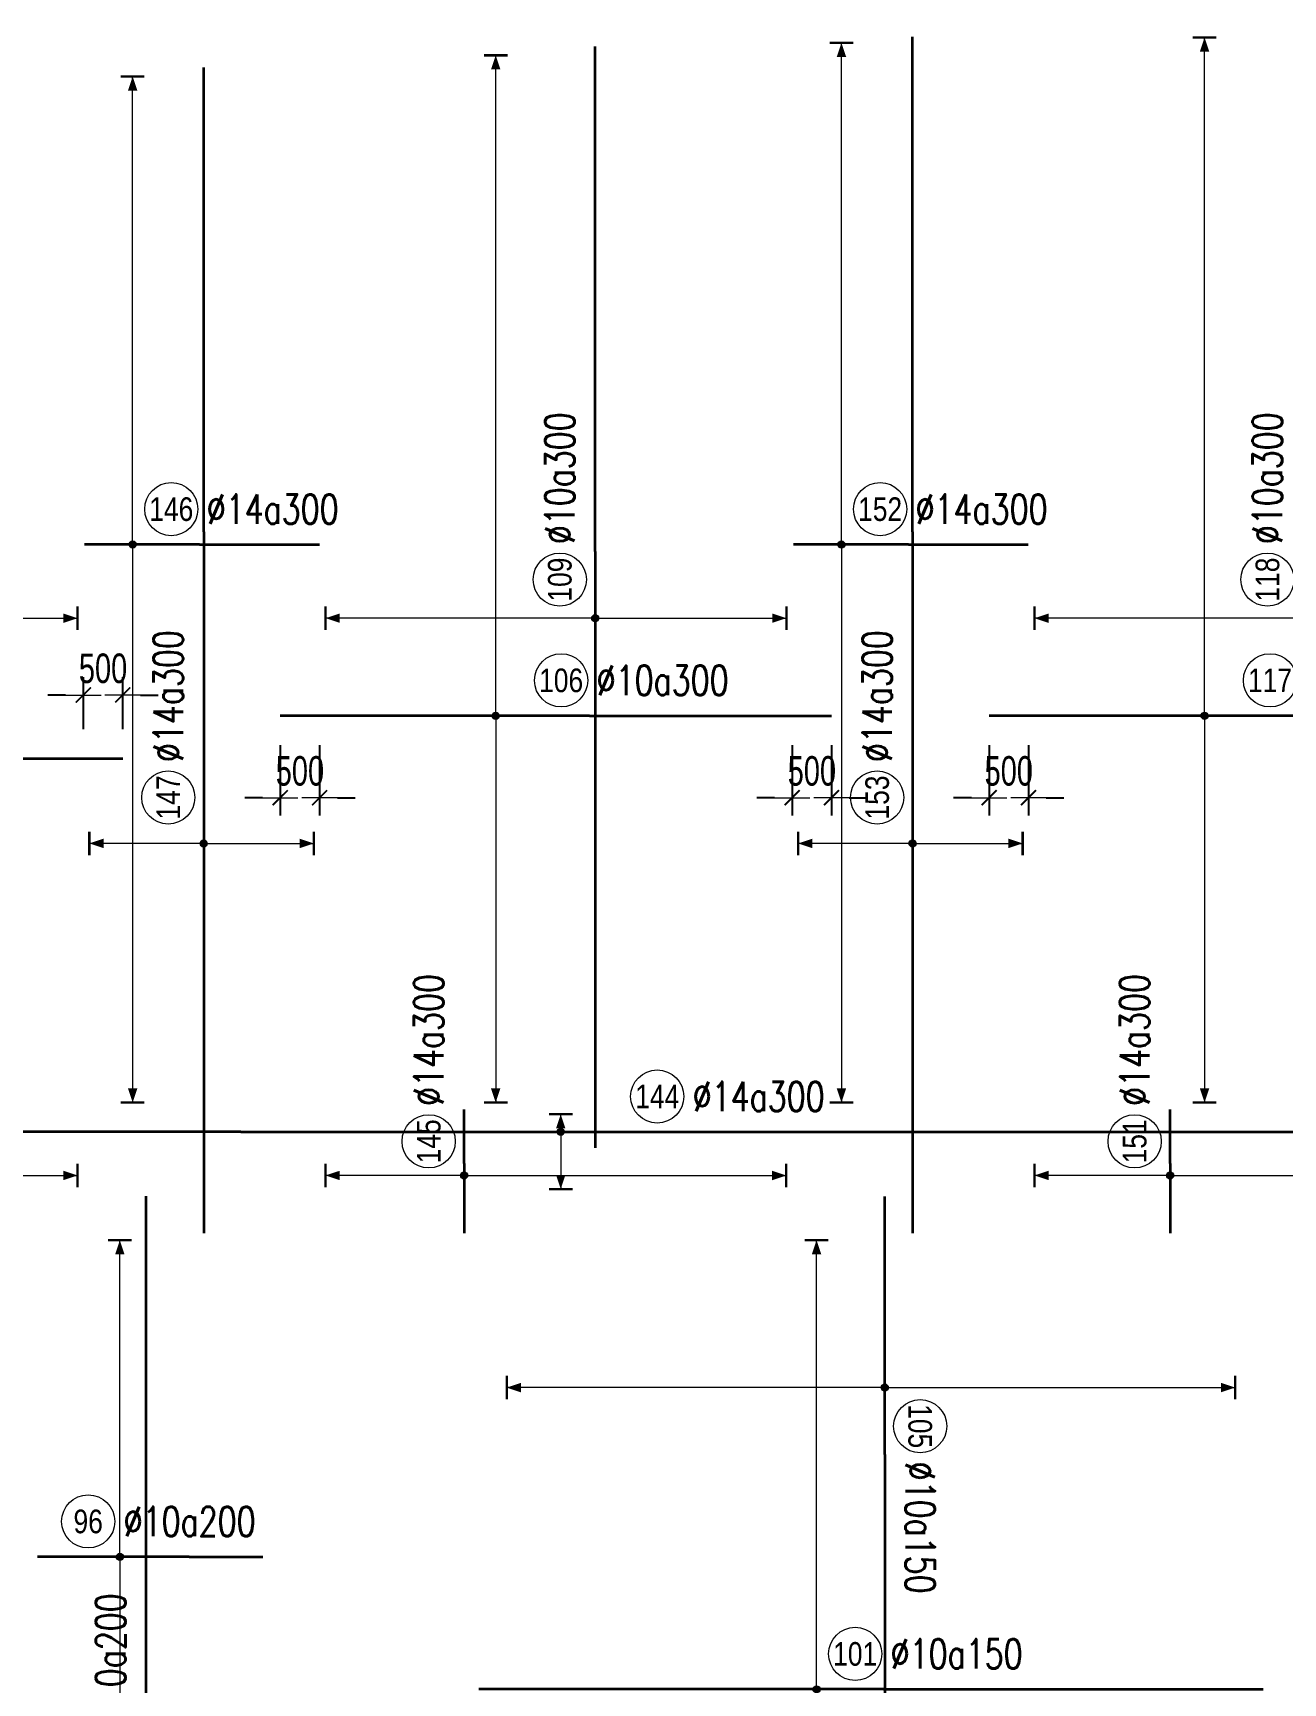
# Model space of a CAD drawing. Header units: millimetres. Extents: x -179076 to 505271, y -35502 to 114955.
# Drawn here: x 43561 to 59431, y 58000 to 78959 of the extents above; entities that cross this region are included whole.
import ezdxf
from ezdxf.enums import TextEntityAlignment as Align

# ---------------------------------------------------------------- set-up
doc = ezdxf.new("R2010")
doc.units = ezdxf.units.MM
doc.layers.get('0').update_dxf_attribs({"lineweight": 20})
doc.layers.get('Defpoints').update_dxf_attribs({"color": 151, "lineweight": 9})
for name, color, linetype, lineweight in [('NDC_S_DIM', 1, 'Continuous', 15), ('NDC_S_REBAR', 4, 'Continuous', 35), ('NDC_S_VN TEXT', 7, 'Continuous', 20)]:
    doc.layers.add(name, color=color, linetype=linetype, lineweight=lineweight)
doc.styles.add('ARIAL', font='arial.ttf', dxfattribs={"width": 0.8})
doc.styles.add('NDC_DIM', font='', dxfattribs={"width": 0.75})
doc.styles.add('NDC_EN TXT', font='romans.shx', dxfattribs={"width": 0.8})
doc.styles.get('NDC_DIM').set_extended_font_data('Dotum')
doc.dimstyles.new('NDC_dim_150', dxfattribs={"dimscale": 150, "dimtxt": 2.5, "dimasz": 1.5, "dimexe": 1.5, "dimexo": 2.5, "dimgap": 1, "dimtad": 1, "dimdec": 0, "dimzin": 0, "dimdsep": 46, "dimtxsty": 'NDC_DIM', "dimblk": 'DIMMARK', "dimcen": 0.09, "dimdle": 1.2, "dimclrd": 1, "dimclre": 1, "dimclrt": 3, "dimadec": 0, "dimazin": 0, "dimtfac": 1, "dimtdec": 0, "dimtix": 1, "dimtofl": 0, "dimtmove": 0, "dimatfit": 3, "dimfxl": 8, "dimfxlon": 1, "dimtolj": 1, "dimtzin": 0, "dimarcsym": 0})

# ---------------------------------------------------------------- blocks, each defined once
blk = doc.blocks.new('DIMMARK')
at = {"layer": 'NDC_S_DIM', "color": 1}
blk.add_line((-1.5, 0), (1, 0), dxfattribs=at)
at = {"layer": 'NDC_S_DIM', "color": 2, "const_width": 0.1}
blk.add_lwpolyline([(-0.424, -0.424), (0.424, 0.424)], dxfattribs=at)
blk = doc.blocks.new('*D231')
at = {"layer": 'Defpoints', "color": 0, "transparency": 16777216}
for p in [(44700, 70550), (44200, 69742), (44700, 69742)]:
    blk.add_point(p, dxfattribs=at)
at = {"layer": 'NDC_S_DIM', "color": 1, "lineweight": -2, "transparency": 16777216}
for p, q in [((44200, 70117), (44200, 70775)), ((44700, 70117), (44700, 70775)), ((43975, 70550), (43750, 70550)), ((44925, 70550), (45150, 70550))]:
    blk.add_line(p, q, dxfattribs=at)
at = {"layer": 'NDC_S_DIM', "color": 1, "lineweight": -2, "transparency": 16777216, "xscale": 225, "yscale": 225, "zscale": 225}
blk.add_blockref('DIMMARK', (44200, 70550), dxfattribs=at)
at = {"layer": 'NDC_S_DIM', "color": 1, "lineweight": -2, "transparency": 16777216, "xscale": 225, "yscale": 225, "zscale": 225, "rotation": 180}
blk.add_blockref('DIMMARK', (44700, 70550), dxfattribs=at)
at = {"layer": 'NDC_S_DIM', "color": 3, "transparency": 16777216, "insert": (44450, 70887), "char_height": 375, "attachment_point": 5, "style": 'NDC_DIM'}
blk.add_mtext('\\A1;500', dxfattribs=at)
blk = doc.blocks.new('*D232')
at = {"layer": 'Defpoints', "color": 0, "transparency": 16777216}
for p in [(46700, 70286), (47200, 70286), (47200, 69246)]:
    blk.add_point(p, dxfattribs=at)
at = {"layer": 'NDC_S_DIM', "color": 1, "lineweight": -2, "transparency": 16777216}
for p, q in [((46700, 69911), (46700, 69021)), ((47200, 69911), (47200, 69021)), ((46475, 69246), (46250, 69246)), ((47425, 69246), (47650, 69246))]:
    blk.add_line(p, q, dxfattribs=at)
at = {"layer": 'NDC_S_DIM', "color": 1, "lineweight": -2, "transparency": 16777216, "xscale": 225, "yscale": 225, "zscale": 225}
blk.add_blockref('DIMMARK', (46700, 69246), dxfattribs=at)
at = {"layer": 'NDC_S_DIM', "color": 1, "lineweight": -2, "transparency": 16777216, "xscale": 225, "yscale": 225, "zscale": 225, "rotation": 180}
blk.add_blockref('DIMMARK', (47200, 69246), dxfattribs=at)
at = {"layer": 'NDC_S_DIM', "color": 3, "transparency": 16777216, "insert": (46950, 69584), "char_height": 375, "attachment_point": 5, "style": 'NDC_DIM'}
blk.add_mtext('\\A1;500', dxfattribs=at)
blk = doc.blocks.new('*D233')
at = {"layer": 'Defpoints', "color": 0, "transparency": 16777216}
for p in [(53200, 70286), (53700, 70286), (53200, 69246)]:
    blk.add_point(p, dxfattribs=at)
at = {"layer": 'NDC_S_DIM', "color": 1, "lineweight": -2, "transparency": 16777216}
for p, q in [((53200, 69911), (53200, 69021)), ((53700, 69911), (53700, 69021)), ((52975, 69246), (52750, 69246)), ((53925, 69246), (54150, 69246))]:
    blk.add_line(p, q, dxfattribs=at)
at = {"layer": 'NDC_S_DIM', "color": 1, "lineweight": -2, "transparency": 16777216, "xscale": 225, "yscale": 225, "zscale": 225}
blk.add_blockref('DIMMARK', (53200, 69246), dxfattribs=at)
at = {"layer": 'NDC_S_DIM', "color": 1, "lineweight": -2, "transparency": 16777216, "xscale": 225, "yscale": 225, "zscale": 225, "rotation": 180}
blk.add_blockref('DIMMARK', (53700, 69246), dxfattribs=at)
at = {"layer": 'NDC_S_DIM', "color": 3, "transparency": 16777216, "insert": (53450, 69584), "char_height": 375, "attachment_point": 5, "style": 'NDC_DIM'}
blk.add_mtext('\\A1;500', dxfattribs=at)
blk = doc.blocks.new('*D234')
at = {"layer": 'Defpoints', "color": 0, "transparency": 16777216}
for p in [(55700, 70286), (56200, 70286), (56200, 69246)]:
    blk.add_point(p, dxfattribs=at)
at = {"layer": 'NDC_S_DIM', "color": 1, "lineweight": -2, "transparency": 16777216}
for p, q in [((55700, 69911), (55700, 69021)), ((56200, 69911), (56200, 69021)), ((55475, 69246), (55250, 69246)), ((56425, 69246), (56650, 69246))]:
    blk.add_line(p, q, dxfattribs=at)
at = {"layer": 'NDC_S_DIM', "color": 1, "lineweight": -2, "transparency": 16777216, "xscale": 225, "yscale": 225, "zscale": 225}
blk.add_blockref('DIMMARK', (55700, 69246), dxfattribs=at)
at = {"layer": 'NDC_S_DIM', "color": 1, "lineweight": -2, "transparency": 16777216, "xscale": 225, "yscale": 225, "zscale": 225, "rotation": 180}
blk.add_blockref('DIMMARK', (56200, 69246), dxfattribs=at)
at = {"layer": 'NDC_S_DIM', "color": 3, "transparency": 16777216, "insert": (55950, 69584), "char_height": 375, "attachment_point": 5, "style": 'NDC_DIM'}
blk.add_mtext('\\A1;500', dxfattribs=at)
blk = doc.blocks.new('*U424')
h = blk.add_hatch(color=6)
edge = h.paths.add_edge_path()
edge.add_arc((27.07, 0), 0.3, 0, 360)
at = {"layer": 'NDC_S_DIM', "color": 8}
for q in [(27.07, 1.49), (27.07, -4.84)]:
    blk.add_line((27.07, 0), q, dxfattribs=at)
for points in [[(26.07, 1.49, 0.2, 0.2, 0), (28.07, 1.49, 0, 0, 0)], [(26.07, -4.84, 0.2, 0.2, 0), (28.07, -4.84, 0, 0, 0)]]:
    blk.add_lwpolyline(points, format="xyseb", dxfattribs=at)
at = {"layer": 'NDC_S_DIM'}
blk.add_circle((35.24, 3), 2.25, dxfattribs=at)
at = {"layer": 'NDC_S_DIM', "color": 6}
blk.add_circle((27.07, 0), 0.3, dxfattribs=at)
at = {"layer": 'NDC_S_DIM', "color": 8}
for points in [[(26.67, 0.29), (27.07, 1.49), (27.47, 0.29)], [(26.67, -3.64), (27.07, -4.84), (27.47, -3.64)]]:
    blk.add_solid(points, dxfattribs=at)
at = {"layer": 'NDC_S_REBAR'}
for q in [(-107.67, 0), (281, 0)]:
    blk.add_line((0, 0), q, dxfattribs=at)
at = {"layer": 'NDC_S_VN TEXT', "color": 3, "style": 'NDC_EN TXT', "width": 0.75}
blk.add_attdef('DKT', (38.24, 1.75), '', height=2.5, dxfattribs=at)
at = {"layer": 'NDC_S_VN TEXT', "style": 'ARIAL', "width": 0.8}
blk.add_attdef('KHT', text='', height=2, dxfattribs=at).set_placement((35.24, 3), align=Align.MIDDLE_CENTER)
blk = doc.blocks.new('*U423')
h = blk.add_hatch(color=6)
edge = h.paths.add_edge_path()
edge.add_arc((-7.93, 0), 0.3, 0, 360)
at = {"layer": 'NDC_S_DIM', "color": 8}
for q in [(-7.93, 55.93), (-7.93, -32.75)]:
    blk.add_line((-7.93, 0), q, dxfattribs=at)
for points in [[(-8.93, 55.93, 0.2, 0.2, 0), (-6.93, 55.93, 0, 0, 0)], [(-8.93, -32.75, 0.2, 0.2, 0), (-6.93, -32.75, 0, 0, 0)]]:
    blk.add_lwpolyline(points, format="xyseb", dxfattribs=at)
at = {"layer": 'NDC_S_DIM'}
blk.add_circle((-2.39, 3), 2.25, dxfattribs=at)
at = {"layer": 'NDC_S_DIM', "color": 6}
blk.add_circle((-7.93, 0), 0.3, dxfattribs=at)
at = {"layer": 'NDC_S_DIM', "color": 8}
for points in [[(-8.33, 54.73), (-7.93, 55.93), (-7.53, 54.73)], [(-8.33, -31.55), (-7.93, -32.75), (-7.53, -31.55)]]:
    blk.add_solid(points, dxfattribs=at)
at = {"layer": 'NDC_S_REBAR'}
for p, q in [((0, 0), (-26.16, 0)), ((-26.16, 0), (-26.16, 0)), ((0, 0), (20.5, 0)), ((20.5, 0), (20.5, 0)), ((20.5, 0), (20.5, 0)), ((-26.16, 0), (-26.16, 0))]:
    blk.add_line(p, q, dxfattribs=at)
at = {"layer": 'NDC_S_VN TEXT', "color": 3, "style": 'NDC_EN TXT', "width": 0.75}
blk.add_attdef('DKT', (0.61, 1.75), '', height=2.5, dxfattribs=at)
at = {"layer": 'NDC_S_VN TEXT', "style": 'ARIAL', "width": 0.8}
blk.add_attdef('KHT', text='', height=2, dxfattribs=at).set_placement((-2.39, 3), align=Align.MIDDLE_CENTER)
blk = doc.blocks.new('*U422')
h = blk.add_hatch(color=6)
edge = h.paths.add_edge_path()
edge.add_arc((-7.93, 0), 0.3, 0, 360)
at = {"layer": 'NDC_S_DIM', "color": 8}
for q in [(-7.93, 57.45), (-7.93, -32.75)]:
    blk.add_line((-7.93, 0), q, dxfattribs=at)
for points in [[(-8.93, 57.45, 0.2, 0.2, 0), (-6.93, 57.45, 0, 0, 0)], [(-8.93, -32.75, 0.2, 0.2, 0), (-6.93, -32.75, 0, 0, 0)]]:
    blk.add_lwpolyline(points, format="xyseb", dxfattribs=at)
at = {"layer": 'NDC_S_DIM'}
blk.add_circle((-2.39, 3), 2.25, dxfattribs=at)
at = {"layer": 'NDC_S_DIM', "color": 6}
blk.add_circle((-7.93, 0), 0.3, dxfattribs=at)
at = {"layer": 'NDC_S_DIM', "color": 8}
for points in [[(-8.33, 56.25), (-7.93, 57.45), (-7.53, 56.25)], [(-8.33, -31.55), (-7.93, -32.75), (-7.53, -31.55)]]:
    blk.add_solid(points, dxfattribs=at)
at = {"layer": 'NDC_S_REBAR'}
for p, q in [((0, 0), (-26.16, 0)), ((-26.16, 0), (-26.16, 0)), ((0, 0), (20.5, 0)), ((20.5, 0), (20.5, 0)), ((20.5, 0), (20.5, 0)), ((-26.16, 0), (-26.16, 0))]:
    blk.add_line(p, q, dxfattribs=at)
at = {"layer": 'NDC_S_VN TEXT', "color": 3, "style": 'NDC_EN TXT', "width": 0.75}
blk.add_attdef('DKT', (0.61, 1.75), '', height=2.5, dxfattribs=at)
at = {"layer": 'NDC_S_VN TEXT', "style": 'ARIAL', "width": 0.8}
blk.add_attdef('KHT', text='', height=2, dxfattribs=at).set_placement((-2.39, 3), align=Align.MIDDLE_CENTER)
blk = doc.blocks.new('*U412')
h = blk.add_hatch(color=6)
edge = h.paths.add_edge_path()
edge.add_arc((-5.66, 0), 0.3, 0, 360)
at = {"layer": 'NDC_S_DIM', "color": 8}
for q in [(-5.66, 39.64), (-5.66, -47.25)]:
    blk.add_line((-5.66, 0), q, dxfattribs=at)
for points in [[(-6.66, 39.64, 0.2, 0.2, 0), (-4.66, 39.64, 0, 0, 0)], [(-6.66, -47.25, 0.2, 0.2, 0), (-4.66, -47.25, 0, 0, 0)]]:
    blk.add_lwpolyline(points, format="xyseb", dxfattribs=at)
at = {"layer": 'NDC_S_DIM'}
blk.add_circle((-2.39, 3), 2.25, dxfattribs=at)
at = {"layer": 'NDC_S_DIM', "color": 6}
blk.add_circle((-5.66, 0), 0.3, dxfattribs=at)
at = {"layer": 'NDC_S_DIM', "color": 8}
for points in [[(-6.06, 38.44), (-5.66, 39.64), (-5.26, 38.44)], [(-6.06, -46.05), (-5.66, -47.25), (-5.26, -46.05)]]:
    blk.add_solid(points, dxfattribs=at)
at = {"layer": 'NDC_S_REBAR'}
for p, q in [((0, 0), (-9.73, 0)), ((-9.73, 0), (-9.73, 0)), ((0, 0), (10.15, 0)), ((10.15, 0), (10.15, 0)), ((10.15, 0), (10.15, 0)), ((-9.73, 0), (-9.73, 0))]:
    blk.add_line(p, q, dxfattribs=at)
at = {"layer": 'NDC_S_VN TEXT', "color": 3, "style": 'NDC_EN TXT', "width": 0.75}
blk.add_attdef('DKT', (0.61, 1.75), '', height=2.5, dxfattribs=at)
at = {"layer": 'NDC_S_VN TEXT', "style": 'ARIAL', "width": 0.8}
blk.add_attdef('KHT', text='', height=2, dxfattribs=at).set_placement((-2.39, 3), align=Align.MIDDLE_CENTER)
blk = doc.blocks.new('*U411')
h = blk.add_hatch(color=6)
edge = h.paths.add_edge_path()
edge.add_arc((-5.66, 0), 0.3, 0, 360)
at = {"layer": 'NDC_S_DIM', "color": 8}
for q in [(-5.66, 42.49), (-5.66, -47.25)]:
    blk.add_line((-5.66, 0), q, dxfattribs=at)
for points in [[(-6.66, 42.49, 0.2, 0.2, 0), (-4.66, 42.49, 0, 0, 0)], [(-6.66, -47.25, 0.2, 0.2, 0), (-4.66, -47.25, 0, 0, 0)]]:
    blk.add_lwpolyline(points, format="xyseb", dxfattribs=at)
at = {"layer": 'NDC_S_DIM'}
blk.add_circle((-2.39, 3), 2.25, dxfattribs=at)
at = {"layer": 'NDC_S_DIM', "color": 6}
blk.add_circle((-5.66, 0), 0.3, dxfattribs=at)
at = {"layer": 'NDC_S_DIM', "color": 8}
for points in [[(-6.06, 41.29), (-5.66, 42.49), (-5.26, 41.29)], [(-6.06, -46.05), (-5.66, -47.25), (-5.26, -46.05)]]:
    blk.add_solid(points, dxfattribs=at)
at = {"layer": 'NDC_S_REBAR'}
for p, q in [((0, 0), (-9.73, 0)), ((-9.73, 0), (-9.73, 0)), ((0, 0), (10.15, 0)), ((10.15, 0), (10.15, 0)), ((10.15, 0), (10.15, 0)), ((-9.73, 0), (-9.73, 0))]:
    blk.add_line(p, q, dxfattribs=at)
at = {"layer": 'NDC_S_VN TEXT', "color": 3, "style": 'NDC_EN TXT', "width": 0.75}
blk.add_attdef('DKT', (0.61, 1.75), '', height=2.5, dxfattribs=at)
at = {"layer": 'NDC_S_VN TEXT', "style": 'ARIAL', "width": 0.8}
blk.add_attdef('KHT', text='', height=2, dxfattribs=at).set_placement((-2.39, 3), align=Align.MIDDLE_CENTER)
blk = doc.blocks.new('*U404')
h = blk.add_hatch(color=6)
edge = h.paths.add_edge_path()
edge.add_arc((-5.66, 0), 0.3, 0, 360)
at = {"layer": 'NDC_S_DIM', "color": 8}
for q in [(-5.66, 16.37), (-5.66, -12.63)]:
    blk.add_line((-5.66, 0), q, dxfattribs=at)
for points in [[(-6.66, 16.37, 0.2, 0.2, 0), (-4.66, 16.37, 0, 0, 0)], [(-6.66, -12.63, 0.2, 0.2, 0), (-4.66, -12.63, 0, 0, 0)]]:
    blk.add_lwpolyline(points, format="xyseb", dxfattribs=at)
at = {"layer": 'NDC_S_DIM'}
blk.add_circle((-2.39, 3), 2.25, dxfattribs=at)
at = {"layer": 'NDC_S_DIM', "color": 6}
blk.add_circle((-5.66, 0), 0.3, dxfattribs=at)
at = {"layer": 'NDC_S_DIM', "color": 8}
for points in [[(-6.06, 15.17), (-5.66, 16.37), (-5.26, 15.17)], [(-6.06, -11.43), (-5.66, -12.63), (-5.26, -11.43)]]:
    blk.add_solid(points, dxfattribs=at)
at = {"layer": 'NDC_S_REBAR'}
for p, q in [((0, 0), (-50.5, 0)), ((-50.5, 0), (-50.5, 0)), ((0, 0), (39.27, 0)), ((39.27, 0), (39.27, 0)), ((39.27, 0), (39.27, 0)), ((-50.5, 0), (-50.5, 0))]:
    blk.add_line(p, q, dxfattribs=at)
at = {"layer": 'NDC_S_VN TEXT', "color": 3, "style": 'NDC_EN TXT', "width": 0.75}
blk.add_attdef('DKT', (0.61, 1.75), '', height=2.5, dxfattribs=at)
at = {"layer": 'NDC_S_VN TEXT', "style": 'ARIAL', "width": 0.8}
blk.add_attdef('KHT', text='', height=2, dxfattribs=at).set_placement((-2.39, 3), align=Align.MIDDLE_CENTER)
blk = doc.blocks.new('*U403')
h = blk.add_hatch(color=6)
edge = h.paths.add_edge_path()
edge.add_arc((-5.66, 0), 0.3, 0, 360)
at = {"layer": 'NDC_S_DIM', "color": 8}
for q in [(-5.66, 22.82), (-5.66, -16.18)]:
    blk.add_line((-5.66, 0), q, dxfattribs=at)
for points in [[(-6.66, 22.82, 0.2, 0.2, 0), (-4.66, 22.82, 0, 0, 0)], [(-6.66, -16.18, 0.2, 0.2, 0), (-4.66, -16.18, 0, 0, 0)]]:
    blk.add_lwpolyline(points, format="xyseb", dxfattribs=at)
at = {"layer": 'NDC_S_DIM'}
blk.add_circle((-2.39, 3), 2.25, dxfattribs=at)
at = {"layer": 'NDC_S_DIM', "color": 6}
blk.add_circle((-5.66, 0), 0.3, dxfattribs=at)
at = {"layer": 'NDC_S_DIM', "color": 8}
for points in [[(-6.06, 21.62), (-5.66, 22.82), (-5.26, 21.62)], [(-6.06, -14.98), (-5.66, -16.18), (-5.26, -14.98)]]:
    blk.add_solid(points, dxfattribs=at)
at = {"layer": 'NDC_S_REBAR'}
for p, q in [((0, 0), (-50.5, 0)), ((-50.5, 0), (-50.5, 0)), ((0, 0), (42.74, 0)), ((42.74, 0), (42.74, 0)), ((42.74, 0), (42.74, 0)), ((-50.5, 0), (-50.5, 0))]:
    blk.add_line(p, q, dxfattribs=at)
at = {"layer": 'NDC_S_VN TEXT', "color": 3, "style": 'NDC_EN TXT', "width": 0.75}
blk.add_attdef('DKT', (0.61, 1.75), '', height=2.5, dxfattribs=at)
at = {"layer": 'NDC_S_VN TEXT', "style": 'ARIAL', "width": 0.8}
blk.add_attdef('KHT', text='', height=2, dxfattribs=at).set_placement((-2.39, 3), align=Align.MIDDLE_CENTER)
blk = doc.blocks.new('*U402')
h = blk.add_hatch(color=6)
edge = h.paths.add_edge_path()
edge.add_arc((-5.66, 0), 0.3, 0, 360)
at = {"layer": 'NDC_S_DIM', "color": 8}
for q in [(-5.66, 22.72), (-5.66, -16.28)]:
    blk.add_line((-5.66, 0), q, dxfattribs=at)
for points in [[(-6.66, 22.72, 0.2, 0.2, 0), (-4.66, 22.72, 0, 0, 0)], [(-6.66, -16.28, 0.2, 0.2, 0), (-4.66, -16.28, 0, 0, 0)]]:
    blk.add_lwpolyline(points, format="xyseb", dxfattribs=at)
at = {"layer": 'NDC_S_DIM'}
blk.add_circle((-2.39, 3), 2.25, dxfattribs=at)
at = {"layer": 'NDC_S_DIM', "color": 6}
blk.add_circle((-5.66, 0), 0.3, dxfattribs=at)
at = {"layer": 'NDC_S_DIM', "color": 8}
for points in [[(-6.06, 21.52), (-5.66, 22.72), (-5.26, 21.52)], [(-6.06, -15.08), (-5.66, -16.28), (-5.26, -15.08)]]:
    blk.add_solid(points, dxfattribs=at)
at = {"layer": 'NDC_S_REBAR'}
for p, q in [((0, 0), (-50.5, 0)), ((-50.5, 0), (-50.5, 0)), ((0, 0), (43.9, 0)), ((43.9, 0), (43.9, 0)), ((43.9, 0), (43.9, 0)), ((-50.5, 0), (-50.5, 0))]:
    blk.add_line(p, q, dxfattribs=at)
at = {"layer": 'NDC_S_VN TEXT', "color": 3, "style": 'NDC_EN TXT', "width": 0.75}
blk.add_attdef('DKT', (0.61, 1.75), '', height=2.5, dxfattribs=at)
at = {"layer": 'NDC_S_VN TEXT', "style": 'ARIAL', "width": 0.8}
blk.add_attdef('KHT', text='', height=2, dxfattribs=at).set_placement((-2.39, 3), align=Align.MIDDLE_CENTER)
blk = doc.blocks.new('*U394')
h = blk.add_hatch(color=6)
edge = h.paths.add_edge_path()
edge.add_arc((-26.39, 0), 0.3, 0, 360)
at = {"layer": 'NDC_S_DIM', "color": 8}
for q in [(-26.39, 9.68), (-26.39, -9.32)]:
    blk.add_line((-26.39, 0), q, dxfattribs=at)
for points in [[(-27.39, 9.68, 0.2, 0.2, 0), (-25.39, 9.68, 0, 0, 0)], [(-27.39, -9.32, 0.2, 0.2, 0), (-25.39, -9.32, 0, 0, 0)]]:
    blk.add_lwpolyline(points, format="xyseb", dxfattribs=at)
at = {"layer": 'NDC_S_DIM'}
blk.add_circle((-22.5, 3), 2.25, dxfattribs=at)
at = {"layer": 'NDC_S_DIM', "color": 6}
blk.add_circle((-26.39, 0), 0.3, dxfattribs=at)
at = {"layer": 'NDC_S_DIM', "color": 8}
for points in [[(-26.79, 8.48), (-26.39, 9.68), (-25.99, 8.48)], [(-26.79, -8.12), (-26.39, -9.32), (-25.99, -8.12)]]:
    blk.add_solid(points, dxfattribs=at)
at = {"layer": 'NDC_S_REBAR'}
for p, q in [((0, 0), (-59.39, 0)), ((-59.39, 0), (-59.39, 0)), ((0, 0), (39.33, 0)), ((39.33, 0), (39.33, 0)), ((39.33, 0), (39.33, 0)), ((-59.39, 0), (-59.39, 0))]:
    blk.add_line(p, q, dxfattribs=at)
at = {"layer": 'NDC_S_VN TEXT', "color": 3, "style": 'NDC_EN TXT', "width": 0.75}
blk.add_attdef('DKT', (-19.5, 1.75), '', height=2.5, dxfattribs=at)
at = {"layer": 'NDC_S_VN TEXT', "style": 'ARIAL', "width": 0.8}
blk.add_attdef('KHT', text='', height=2, dxfattribs=at).set_placement((-22.5, 3), align=Align.MIDDLE_CENTER)
blk = doc.blocks.new('*U393')
h = blk.add_hatch(color=6)
edge = h.paths.add_edge_path()
edge.add_arc((-26.39, 0), 0.3, 0, 360)
at = {"layer": 'NDC_S_DIM', "color": 8}
for q in [(-26.39, 9.68), (-26.39, -9.32)]:
    blk.add_line((-26.39, 0), q, dxfattribs=at)
for points in [[(-27.39, 9.68, 0.2, 0.2, 0), (-25.39, 9.68, 0, 0, 0)], [(-27.39, -9.32, 0.2, 0.2, 0), (-25.39, -9.32, 0, 0, 0)]]:
    blk.add_lwpolyline(points, format="xyseb", dxfattribs=at)
at = {"layer": 'NDC_S_DIM'}
blk.add_circle((-22.5, 3), 2.25, dxfattribs=at)
at = {"layer": 'NDC_S_DIM', "color": 6}
blk.add_circle((-26.39, 0), 0.3, dxfattribs=at)
at = {"layer": 'NDC_S_DIM', "color": 8}
for points in [[(-26.79, 8.48), (-26.39, 9.68), (-25.99, 8.48)], [(-26.79, -8.12), (-26.39, -9.32), (-25.99, -8.12)]]:
    blk.add_solid(points, dxfattribs=at)
at = {"layer": 'NDC_S_REBAR'}
for p, q in [((0, 0), (-59.39, 0)), ((-59.39, 0), (-59.39, 0)), ((0, 0), (41.92, 0)), ((41.92, 0), (41.92, 0)), ((41.92, 0), (41.92, 0)), ((-59.39, 0), (-59.39, 0))]:
    blk.add_line(p, q, dxfattribs=at)
at = {"layer": 'NDC_S_VN TEXT', "color": 3, "style": 'NDC_EN TXT', "width": 0.75}
blk.add_attdef('DKT', (-19.5, 1.75), '', height=2.5, dxfattribs=at)
at = {"layer": 'NDC_S_VN TEXT', "style": 'ARIAL', "width": 0.8}
blk.add_attdef('KHT', text='', height=2, dxfattribs=at).set_placement((-22.5, 3), align=Align.MIDDLE_CENTER)
blk = doc.blocks.new('*U386')
h = blk.add_hatch(color=6)
edge = h.paths.add_edge_path()
edge.add_arc((-1.02, 0), 0.3, 0, 360)
at = {"layer": 'NDC_S_DIM', "color": 8}
for q in [(-1.02, 6.99), (-1.02, -18.01)]:
    blk.add_line((-1.02, 0), q, dxfattribs=at)
for points in [[(-2.02, 6.99, 0.2, 0.2, 0), (-0.02, 6.99, 0, 0, 0)], [(-2.02, -18.01, 0.2, 0.2, 0), (-0.02, -18.01, 0, 0, 0)]]:
    blk.add_lwpolyline(points, format="xyseb", dxfattribs=at)
at = {"layer": 'NDC_S_DIM'}
blk.add_circle((1.87, 3), 2.25, dxfattribs=at)
at = {"layer": 'NDC_S_DIM', "color": 6}
blk.add_circle((-1.02, 0), 0.3, dxfattribs=at)
at = {"layer": 'NDC_S_DIM', "color": 8}
for points in [[(-1.42, 5.79), (-1.02, 6.99), (-0.62, 5.79)], [(-1.42, -16.81), (-1.02, -18.01), (-0.62, -16.81)]]:
    blk.add_solid(points, dxfattribs=at)
at = {"layer": 'NDC_S_REBAR'}
for p, q in [((0, 0), (-5.9, 0)), ((-5.9, 0), (-5.9, 0)), ((0, 0), (4.56, 0)), ((4.56, 0), (4.56, 0)), ((4.56, 0), (4.56, 0)), ((-5.9, 0), (-5.9, 0))]:
    blk.add_line(p, q, dxfattribs=at)
at = {"layer": 'NDC_S_VN TEXT', "color": 3, "style": 'NDC_EN TXT', "width": 0.75}
blk.add_attdef('DKT', (4.87, 1.75), '', height=2.5, dxfattribs=at)
at = {"layer": 'NDC_S_VN TEXT', "style": 'ARIAL', "width": 0.8}
blk.add_attdef('KHT', text='', height=2, dxfattribs=at).set_placement((1.87, 3), align=Align.MIDDLE_CENTER)
blk = doc.blocks.new('*U385')
h = blk.add_hatch(color=6)
edge = h.paths.add_edge_path()
edge.add_arc((-1.02, 0), 0.3, 0, 360)
at = {"layer": 'NDC_S_DIM', "color": 8}
for q in [(-1.02, 11.73), (-1.02, -27.27)]:
    blk.add_line((-1.02, 0), q, dxfattribs=at)
for points in [[(-2.02, 11.73, 0.2, 0.2, 0), (-0.02, 11.73, 0, 0, 0)], [(-2.02, -27.27, 0.2, 0.2, 0), (-0.02, -27.27, 0, 0, 0)]]:
    blk.add_lwpolyline(points, format="xyseb", dxfattribs=at)
at = {"layer": 'NDC_S_DIM'}
blk.add_circle((1.87, 3), 2.25, dxfattribs=at)
at = {"layer": 'NDC_S_DIM', "color": 6}
blk.add_circle((-1.02, 0), 0.3, dxfattribs=at)
at = {"layer": 'NDC_S_DIM', "color": 8}
for points in [[(-1.42, 10.53), (-1.02, 11.73), (-0.62, 10.53)], [(-1.42, -26.07), (-1.02, -27.27), (-0.62, -26.07)]]:
    blk.add_solid(points, dxfattribs=at)
at = {"layer": 'NDC_S_REBAR'}
for p, q in [((0, 0), (-5.9, 0)), ((-5.9, 0), (-5.9, 0)), ((0, 0), (4.56, 0)), ((4.56, 0), (4.56, 0)), ((4.56, 0), (4.56, 0)), ((-5.9, 0), (-5.9, 0))]:
    blk.add_line(p, q, dxfattribs=at)
at = {"layer": 'NDC_S_VN TEXT', "color": 3, "style": 'NDC_EN TXT', "width": 0.75}
blk.add_attdef('DKT', (4.87, 1.75), '', height=2.5, dxfattribs=at)
at = {"layer": 'NDC_S_VN TEXT', "style": 'ARIAL', "width": 0.8}
blk.add_attdef('KHT', text='', height=2, dxfattribs=at).set_placement((1.87, 3), align=Align.MIDDLE_CENTER)
blk = doc.blocks.new('*U384')
h = blk.add_hatch(color=6)
edge = h.paths.add_edge_path()
edge.add_arc((-1.02, 0), 0.3, 0, 360)
at = {"layer": 'NDC_S_DIM', "color": 8}
for q in [(-1.02, 11.48), (-1.02, -27.27)]:
    blk.add_line((-1.02, 0), q, dxfattribs=at)
for points in [[(-2.02, 11.48, 0.2, 0.2, 0), (-0.02, 11.48, 0, 0, 0)], [(-2.02, -27.27, 0.2, 0.2, 0), (-0.02, -27.27, 0, 0, 0)]]:
    blk.add_lwpolyline(points, format="xyseb", dxfattribs=at)
at = {"layer": 'NDC_S_DIM'}
blk.add_circle((1.87, 3), 2.25, dxfattribs=at)
at = {"layer": 'NDC_S_DIM', "color": 6}
blk.add_circle((-1.02, 0), 0.3, dxfattribs=at)
at = {"layer": 'NDC_S_DIM', "color": 8}
for points in [[(-1.42, 10.28), (-1.02, 11.48), (-0.62, 10.28)], [(-1.42, -26.07), (-1.02, -27.27), (-0.62, -26.07)]]:
    blk.add_solid(points, dxfattribs=at)
at = {"layer": 'NDC_S_REBAR'}
for p, q in [((0, 0), (-5.9, 0)), ((-5.9, 0), (-5.9, 0)), ((0, 0), (4.56, 0)), ((4.56, 0), (4.56, 0)), ((4.56, 0), (4.56, 0)), ((-5.9, 0), (-5.9, 0))]:
    blk.add_line(p, q, dxfattribs=at)
at = {"layer": 'NDC_S_VN TEXT', "color": 3, "style": 'NDC_EN TXT', "width": 0.75}
blk.add_attdef('DKT', (4.87, 1.75), '', height=2.5, dxfattribs=at)
at = {"layer": 'NDC_S_VN TEXT', "style": 'ARIAL', "width": 0.8}
blk.add_attdef('KHT', text='', height=2, dxfattribs=at).set_placement((1.87, 3), align=Align.MIDDLE_CENTER)
blk = doc.blocks.new('*U378')
h = blk.add_hatch(color=6)
edge = h.paths.add_edge_path()
edge.add_arc((-2.99, 0), 0.3, 0, 360)
at = {"layer": 'NDC_S_DIM', "color": 8}
for q in [(-2.99, 54.24), (-2.99, -29.12)]:
    blk.add_line((-2.99, 0), q, dxfattribs=at)
for points in [[(-3.99, 54.24, 0.2, 0.2, 0), (-1.99, 54.24, 0, 0, 0)], [(-3.99, -29.12, 0.2, 0.2, 0), (-1.99, -29.12, 0, 0, 0)]]:
    blk.add_lwpolyline(points, format="xyseb", dxfattribs=at)
at = {"layer": 'NDC_S_DIM'}
blk.add_circle((2.1, 3), 2.25, dxfattribs=at)
at = {"layer": 'NDC_S_DIM', "color": 6}
blk.add_circle((-2.99, 0), 0.3, dxfattribs=at)
at = {"layer": 'NDC_S_DIM', "color": 8}
for points in [[(-3.39, 53.04), (-2.99, 54.24), (-2.59, 53.04)], [(-3.39, -27.92), (-2.99, -29.12), (-2.59, -27.92)]]:
    blk.add_solid(points, dxfattribs=at)
at = {"layer": 'NDC_S_REBAR'}
for p, q in [((0, 0), (-57.24, 0)), ((-57.24, 0), (-57.24, 0)), ((0, 0), (37.88, 0)), ((37.88, 0), (37.88, 0)), ((37.88, 0), (37.88, 0)), ((-57.24, 0), (-57.24, 0))]:
    blk.add_line(p, q, dxfattribs=at)
at = {"layer": 'NDC_S_VN TEXT', "color": 3, "style": 'NDC_EN TXT', "width": 0.75}
blk.add_attdef('DKT', (5.1, 1.75), '', height=2.5, dxfattribs=at)
at = {"layer": 'NDC_S_VN TEXT', "style": 'ARIAL', "width": 0.8}
blk.add_attdef('KHT', text='', height=2, dxfattribs=at).set_placement((2.1, 3), align=Align.MIDDLE_CENTER)
blk = doc.blocks.new('*U371')
h = blk.add_hatch(color=6)
edge = h.paths.add_edge_path()
edge.add_arc((-5.66, 0), 0.3, 0, 360)
at = {"layer": 'NDC_S_DIM', "color": 8}
for q in [(-5.66, 38.03), (-5.66, -36.97)]:
    blk.add_line((-5.66, 0), q, dxfattribs=at)
for points in [[(-6.66, 38.03, 0.2, 0.2, 0), (-4.66, 38.03, 0, 0, 0)], [(-6.66, -36.97, 0.2, 0.2, 0), (-4.66, -36.97, 0, 0, 0)]]:
    blk.add_lwpolyline(points, format="xyseb", dxfattribs=at)
at = {"layer": 'NDC_S_DIM'}
blk.add_circle((-2.39, 3), 2.25, dxfattribs=at)
at = {"layer": 'NDC_S_DIM', "color": 6}
blk.add_circle((-5.66, 0), 0.3, dxfattribs=at)
at = {"layer": 'NDC_S_DIM', "color": 8}
for points in [[(-6.06, 36.83), (-5.66, 38.03), (-5.26, 36.83)], [(-6.06, -35.77), (-5.66, -36.97), (-5.26, -35.77)]]:
    blk.add_solid(points, dxfattribs=at)
at = {"layer": 'NDC_S_REBAR'}
for p, q in [((0, 0), (-34.25, 0)), ((-34.25, 0), (-34.25, 0)), ((0, 0), (32.15, 0)), ((32.15, 0), (32.15, 0)), ((32.15, 0), (32.15, 0)), ((-34.25, 0), (-34.25, 0))]:
    blk.add_line(p, q, dxfattribs=at)
at = {"layer": 'NDC_S_VN TEXT', "color": 3, "style": 'NDC_EN TXT', "width": 0.75}
blk.add_attdef('DKT', (0.61, 1.75), '', height=2.5, dxfattribs=at)
at = {"layer": 'NDC_S_VN TEXT', "style": 'ARIAL', "width": 0.8}
blk.add_attdef('KHT', text='', height=2, dxfattribs=at).set_placement((-2.39, 3), align=Align.MIDDLE_CENTER)
blk = doc.blocks.new('*U369')
h = blk.add_hatch(color=6)
edge = h.paths.add_edge_path()
edge.add_arc((-5.66, 0), 0.3, 0, 360)
at = {"layer": 'NDC_S_DIM', "color": 8}
for q in [(-5.66, 29.66), (-5.66, -32)]:
    blk.add_line((-5.66, 0), q, dxfattribs=at)
for points in [[(-6.66, 29.66, 0.2, 0.2, 0), (-4.66, 29.66, 0, 0, 0)], [(-6.66, -32, 0.2, 0.2, 0), (-4.66, -32, 0, 0, 0)]]:
    blk.add_lwpolyline(points, format="xyseb", dxfattribs=at)
at = {"layer": 'NDC_S_DIM'}
blk.add_circle((-2.39, 3), 2.25, dxfattribs=at)
at = {"layer": 'NDC_S_DIM', "color": 6}
blk.add_circle((-5.66, 0), 0.3, dxfattribs=at)
at = {"layer": 'NDC_S_DIM', "color": 8}
for points in [[(-6.06, 28.46), (-5.66, 29.66), (-5.26, 28.46)], [(-6.06, -30.8), (-5.66, -32), (-5.26, -30.8)]]:
    blk.add_solid(points, dxfattribs=at)
at = {"layer": 'NDC_S_REBAR'}
for p, q in [((0, 0), (-21.84, 0)), ((-21.84, 0), (-21.84, 0)), ((0, 0), (60.56, 0)), ((60.56, 0), (60.56, 0)), ((60.56, 0), (60.56, 0)), ((-21.84, 0), (-21.84, 0))]:
    blk.add_line(p, q, dxfattribs=at)
at = {"layer": 'NDC_S_VN TEXT', "color": 3, "style": 'NDC_EN TXT', "width": 0.75}
blk.add_attdef('DKT', (0.61, 1.75), '', height=2.5, dxfattribs=at)
at = {"layer": 'NDC_S_VN TEXT', "style": 'ARIAL', "width": 0.8}
blk.add_attdef('KHT', text='', height=2, dxfattribs=at).set_placement((-2.39, 3), align=Align.MIDDLE_CENTER)
blk = doc.blocks.new('*U367')
h = blk.add_hatch(color=6)
edge = h.paths.add_edge_path()
edge.add_arc((-5.86, 0), 0.3, 0, 360)
at = {"layer": 'NDC_S_DIM', "color": 8}
for q in [(-5.86, 26.81), (-5.86, -48.19)]:
    blk.add_line((-5.86, 0), q, dxfattribs=at)
for points in [[(-6.86, 26.81, 0.2, 0.2, 0), (-4.86, 26.81, 0, 0, 0)], [(-6.86, -48.19, 0.2, 0.2, 0), (-4.86, -48.19, 0, 0, 0)]]:
    blk.add_lwpolyline(points, format="xyseb", dxfattribs=at)
at = {"layer": 'NDC_S_DIM'}
blk.add_circle((-8.54, 3), 2.25, dxfattribs=at)
at = {"layer": 'NDC_S_DIM', "color": 6}
blk.add_circle((-5.86, 0), 0.3, dxfattribs=at)
at = {"layer": 'NDC_S_DIM', "color": 8}
for points in [[(-6.26, 25.61), (-5.86, 26.81), (-5.46, 25.61)], [(-6.26, -46.99), (-5.86, -48.19), (-5.46, -46.99)]]:
    blk.add_solid(points, dxfattribs=at)
at = {"layer": 'NDC_S_REBAR'}
for p, q in [((0, 0), (-12.82, 0)), ((-12.82, 0), (-12.82, 0)), ((0, 0), (6.25, 0)), ((6.25, 0), (6.25, 0)), ((6.25, 0), (6.25, 0)), ((-12.82, 0), (-12.82, 0))]:
    blk.add_line(p, q, dxfattribs=at)
at = {"layer": 'NDC_S_VN TEXT', "color": 3, "style": 'NDC_EN TXT', "width": 0.75}
blk.add_attdef('DKT', (-5.54, 1.75), '', height=2.5, dxfattribs=at)
at = {"layer": 'NDC_S_VN TEXT', "style": 'ARIAL', "width": 0.8}
blk.add_attdef('KHT', text='', height=2, dxfattribs=at).set_placement((-8.54, 3), align=Align.MIDDLE_CENTER)
blk = doc.blocks.new('*U366')
h = blk.add_hatch(color=6)
edge = h.paths.add_edge_path()
edge.add_arc((-5.86, 0), 0.3, 0, 360)
at = {"layer": 'NDC_S_DIM', "color": 8}
for q in [(-5.86, 6.81), (-5.86, -7.52)]:
    blk.add_line((-5.86, 0), q, dxfattribs=at)
for points in [[(-6.86, 6.81, 0.2, 0.2, 0), (-4.86, 6.81, 0, 0, 0)], [(-6.86, -7.52, 0.2, 0.2, 0), (-4.86, -7.52, 0, 0, 0)]]:
    blk.add_lwpolyline(points, format="xyseb", dxfattribs=at)
at = {"layer": 'NDC_S_DIM'}
blk.add_circle((6.27, 3), 2.25, dxfattribs=at)
at = {"layer": 'NDC_S_DIM', "color": 6}
blk.add_circle((-5.86, 0), 0.3, dxfattribs=at)
at = {"layer": 'NDC_S_DIM', "color": 8}
for points in [[(-6.26, 5.61), (-5.86, 6.81), (-5.46, 5.61)], [(-6.26, -6.32), (-5.86, -7.52), (-5.46, -6.32)]]:
    blk.add_solid(points, dxfattribs=at)
at = {"layer": 'NDC_S_REBAR'}
for p, q in [((0, 0), (-28.4, 0)), ((-28.4, 0), (-28.4, 0)), ((0, 0), (54.07, 0)), ((54.07, 0), (54.07, 0)), ((54.07, 0), (54.07, 0)), ((-28.4, 0), (-28.4, 0))]:
    blk.add_line(p, q, dxfattribs=at)
at = {"layer": 'NDC_S_VN TEXT', "color": 3, "style": 'NDC_EN TXT', "width": 0.75}
blk.add_attdef('DKT', (9.27, 1.75), '', height=2.5, dxfattribs=at)
at = {"layer": 'NDC_S_VN TEXT', "style": 'ARIAL', "width": 0.8}
blk.add_attdef('KHT', text='', height=2, dxfattribs=at).set_placement((6.27, 3), align=Align.MIDDLE_CENTER)

msp = doc.modelspace()

# ---------------------------------------------------------------- block references
at = {"xscale": 150, "yscale": 150, "zscale": 150}
for name, p, values in [('*U411', (54674.9, 72461.4), {'KHT': '152', 'DKT': '%%c14a300'}), ('*U422', (59625.1, 70286.3), {'KHT': '117', 'DKT': '%%C10a300'}), ('*U423', (50625.1, 70286.3), {'KHT': '106', 'DKT': '%%C10a300'}), ('*U412', (45674.9, 72461.4), {'KHT': '146', 'DKT': '%%c14a300'}), ('*U378', (39018.9, 69742.1), {'KHT': '98', 'DKT': '%%C10a300'}), ('*U424', (46200.6, 65000.3), {'KHT': '144', 'DKT': '%%c14a300'}), ('*U367', (45542.5, 59602.4), {'KHT': '96', 'DKT': '%%C10a200'}), ('*U371', (54358.2, 57919.7), {'KHT': '101', 'DKT': '%%C10a150'})]:
    msp.add_blockref(name, p, dxfattribs=at).add_auto_attribs(values)
for name, p, rotation, values in [('*U393', (54728.2, 72623.2), 90, {'KHT': '153', 'DKT': '%%c14a300'}), ('*U402', (59683.6, 72374.9), 90, {'KHT': '118', 'DKT': '%%C10a300'}), ('*U403', (50699.2, 72374.9), 90, {'KHT': '109', 'DKT': '%%C10a300'}), ('*U394', (45728.2, 72623.2), 90, {'KHT': '147', 'DKT': '%%c14a300'}), ('*U404', (42230.9, 72374.9), 90, {'KHT': '104', 'DKT': '%%C10a300'}), ('*U386', (41424.2, 64599.9), 90, {'KHT': '140', 'DKT': '%%c14a300'}), ('*U385', (49034.9, 64599.9), 90, {'KHT': '145', 'DKT': '%%c14a300'}), ('*U384', (57997.8, 64599.9), 90, {'KHT': '151', 'DKT': '%%c14a300'}), ('*U366', (44997, 56074.2), 90, {'KHT': '93', 'DKT': '%%C10a200'}), ('*U369', (54375.3, 60903.5), 270, {'KHT': '105', 'DKT': '%%C10a150'})]:
    msp.add_blockref(name, p, dxfattribs=dict(at, rotation=rotation)).add_auto_attribs(values)

# ---------------------------------------------------------------- dimensions: what is measured, and where the dimension line sits
at = {"layer": 'NDC_S_DIM'}
for base, p1, p2, picture, middle in [((44700, 70549.7), (44200, 69742.1), (44700, 69742.1), '*D231', (44450, 70887.4)), ((47200, 69246.5), (46700, 70286.3), (47200, 70286.3), '*D232', (46950, 69584.2)), ((53200, 69246.5), (53700, 70286.3), (53200, 70286.3), '*D233', (53450, 69584.2)), ((56200, 69246.5), (55700, 70286.3), (56200, 70286.3), '*D234', (55950, 69584.2))]:
    dim = msp.add_linear_dim(base=base, p1=p1, p2=p2, dimstyle='NDC_dim_150', dxfattribs=at)
    dim.commit()
    dim.dimension.update_dxf_attribs({"geometry": picture, "text_midpoint": middle})

doc.saveas('drawing.dxf')
